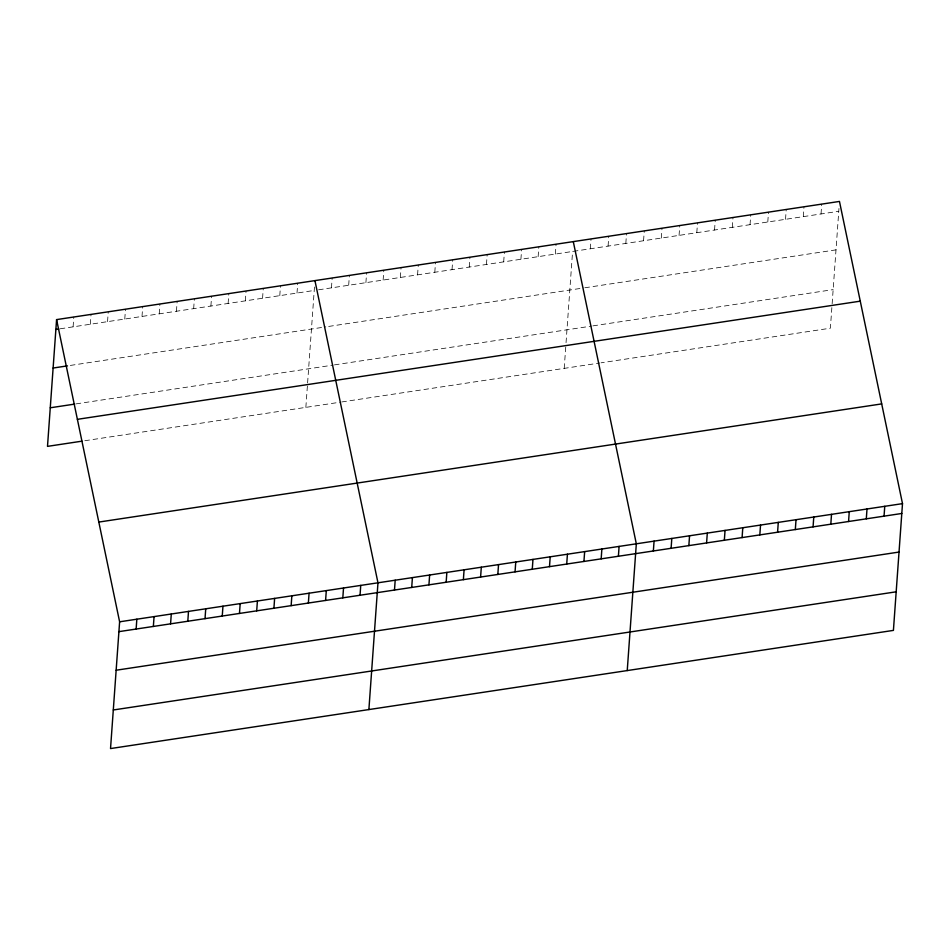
<?xml version="1.0" encoding="UTF-8"?>
<svg xmlns="http://www.w3.org/2000/svg" width="950" height="950" viewBox="0 0 950 950"><rect width="100%" height="100%" fill="white"/><g stroke="black" fill="none" stroke-linecap="round" stroke-linejoin="round"><path stroke-width="0.71" stroke-dasharray="4.75 3.56" d="M73.103 326.848L73.815 317.003M90.333 324.247L91.034 314.402M107.552 321.646L108.252 311.802M124.771 319.046L125.483 309.201M142.001 316.457L142.702 306.601M159.22 313.856L159.933 304.012M176.451 311.256L177.151 301.411M193.669 308.655L194.37 298.811M210.888 306.054L211.601 296.21M228.119 303.454L228.819 293.609M245.338 300.853L246.05 291.009M262.568 298.252L263.269 288.408M279.787 295.652L280.488 285.808M297.006 293.051L297.718 283.207M305.853 407.372L307.515 384.216M307.598 382.933L314.533 286.235M331.455 287.85L332.168 278.006M348.686 285.249L349.386 275.405M365.904 282.649L366.605 272.804M383.123 280.06L383.836 270.204M400.354 277.459L401.054 267.615M417.572 274.859L418.285 265.014M434.803 272.258L435.504 262.414M452.022 269.658L452.723 259.813M469.241 267.057L469.953 257.212M486.471 264.456L487.172 254.612M503.69 261.856L504.402 252.011M520.909 259.255L521.621 249.411M538.139 256.654L538.84 246.81M555.358 254.054L556.071 244.209M564.205 368.374L565.867 345.23M566.046 342.653L572.589 251.453M590.33 248.781L591.031 238.937M608.071 246.098L608.784 236.253M625.824 243.426L626.525 233.581M643.566 240.742L644.278 230.898M661.307 238.07L662.019 228.226M679.06 235.386L679.761 225.542M696.801 232.703L697.514 222.858M714.543 230.031L715.255 220.186M732.296 227.347L732.996 217.502M750.037 224.675L750.749 214.831M767.79 221.991L768.491 212.147M785.531 219.319L786.232 209.475M803.273 216.636L803.985 206.791M821.026 213.964L821.726 204.107M831.856 307.622L830.383 328.201L601.065 362.817M832.141 303.762L838.969 208.466M60.182 328.795L314.236 290.451M318.535 289.809L838.767 211.28M70.336 365.429L325.814 326.871M328.688 326.432L583.466 287.981M584.832 287.779L836 249.862M76.095 403.881L333.022 365.109M334.447 364.883L591.541 326.088M592.907 325.874L833.15 289.619M84.823 440.729L340.302 402.171M341.739 401.957L599.699 363.019"/><path stroke-width="1.43" d="M56.584 319.604L119.617 621.799L110.532 748.564L893.416 630.396L902.5 503.631L839.467 201.436L56.584 319.604L47.5 446.369L81.949 441.168M136.135 629.054L136.836 619.198M153.354 626.454L154.066 616.609M170.584 623.853L171.285 614.009M187.803 621.252L188.504 611.408M205.022 618.652L205.734 608.807M222.252 616.051L222.953 606.207M239.471 613.451L240.184 603.606M256.702 610.85L257.402 601.006M273.921 608.249L274.621 598.405M291.139 605.649L291.852 595.804M308.37 603.048L309.071 593.204M325.589 600.447L326.301 590.603M342.819 597.847L343.52 588.003M360.038 595.246L360.739 585.402M368.885 709.567L377.969 582.801L314.937 280.606M394.488 590.057L395.188 580.212M411.706 587.456L412.419 577.612M428.937 584.856L429.637 575.011M446.156 582.255L446.856 572.411M463.374 579.654L464.087 569.81M480.605 577.054L481.306 567.209M497.824 574.453L498.536 564.609M515.054 571.852L515.755 562.008M532.273 569.252L532.974 559.408M549.492 566.651L550.204 556.807M566.722 564.051L567.423 554.206M583.941 561.45L584.654 551.606M601.172 558.861L601.872 549.005M618.391 556.261L619.091 546.416M627.238 670.569L636.322 543.816L573.289 241.609M653.363 550.976L654.063 541.132M671.104 548.304L671.804 538.448M688.845 545.621L689.557 535.776M706.598 542.937L707.299 533.092M724.339 540.265L725.052 530.421M742.081 537.581L742.793 527.737M759.834 534.909L760.534 525.065M777.575 532.226L778.288 522.381M795.316 529.554L796.029 519.709M813.069 526.87L813.77 517.026M830.811 524.198L831.523 514.342M848.564 521.514L849.264 511.67M866.305 518.831L867.006 508.986M884.046 516.159L884.759 506.314M55.884 329.448L58.746 329.021M53.117 368.03L67.474 365.869M50.267 407.787L74.67 404.106M77.389 419.33L860.273 301.162M98.812 522.072L881.695 403.904M119.617 621.799L902.5 503.631M118.904 631.643L901.799 513.475M116.138 670.225L899.033 552.057M113.299 709.982L896.182 591.814"/></g></svg>
